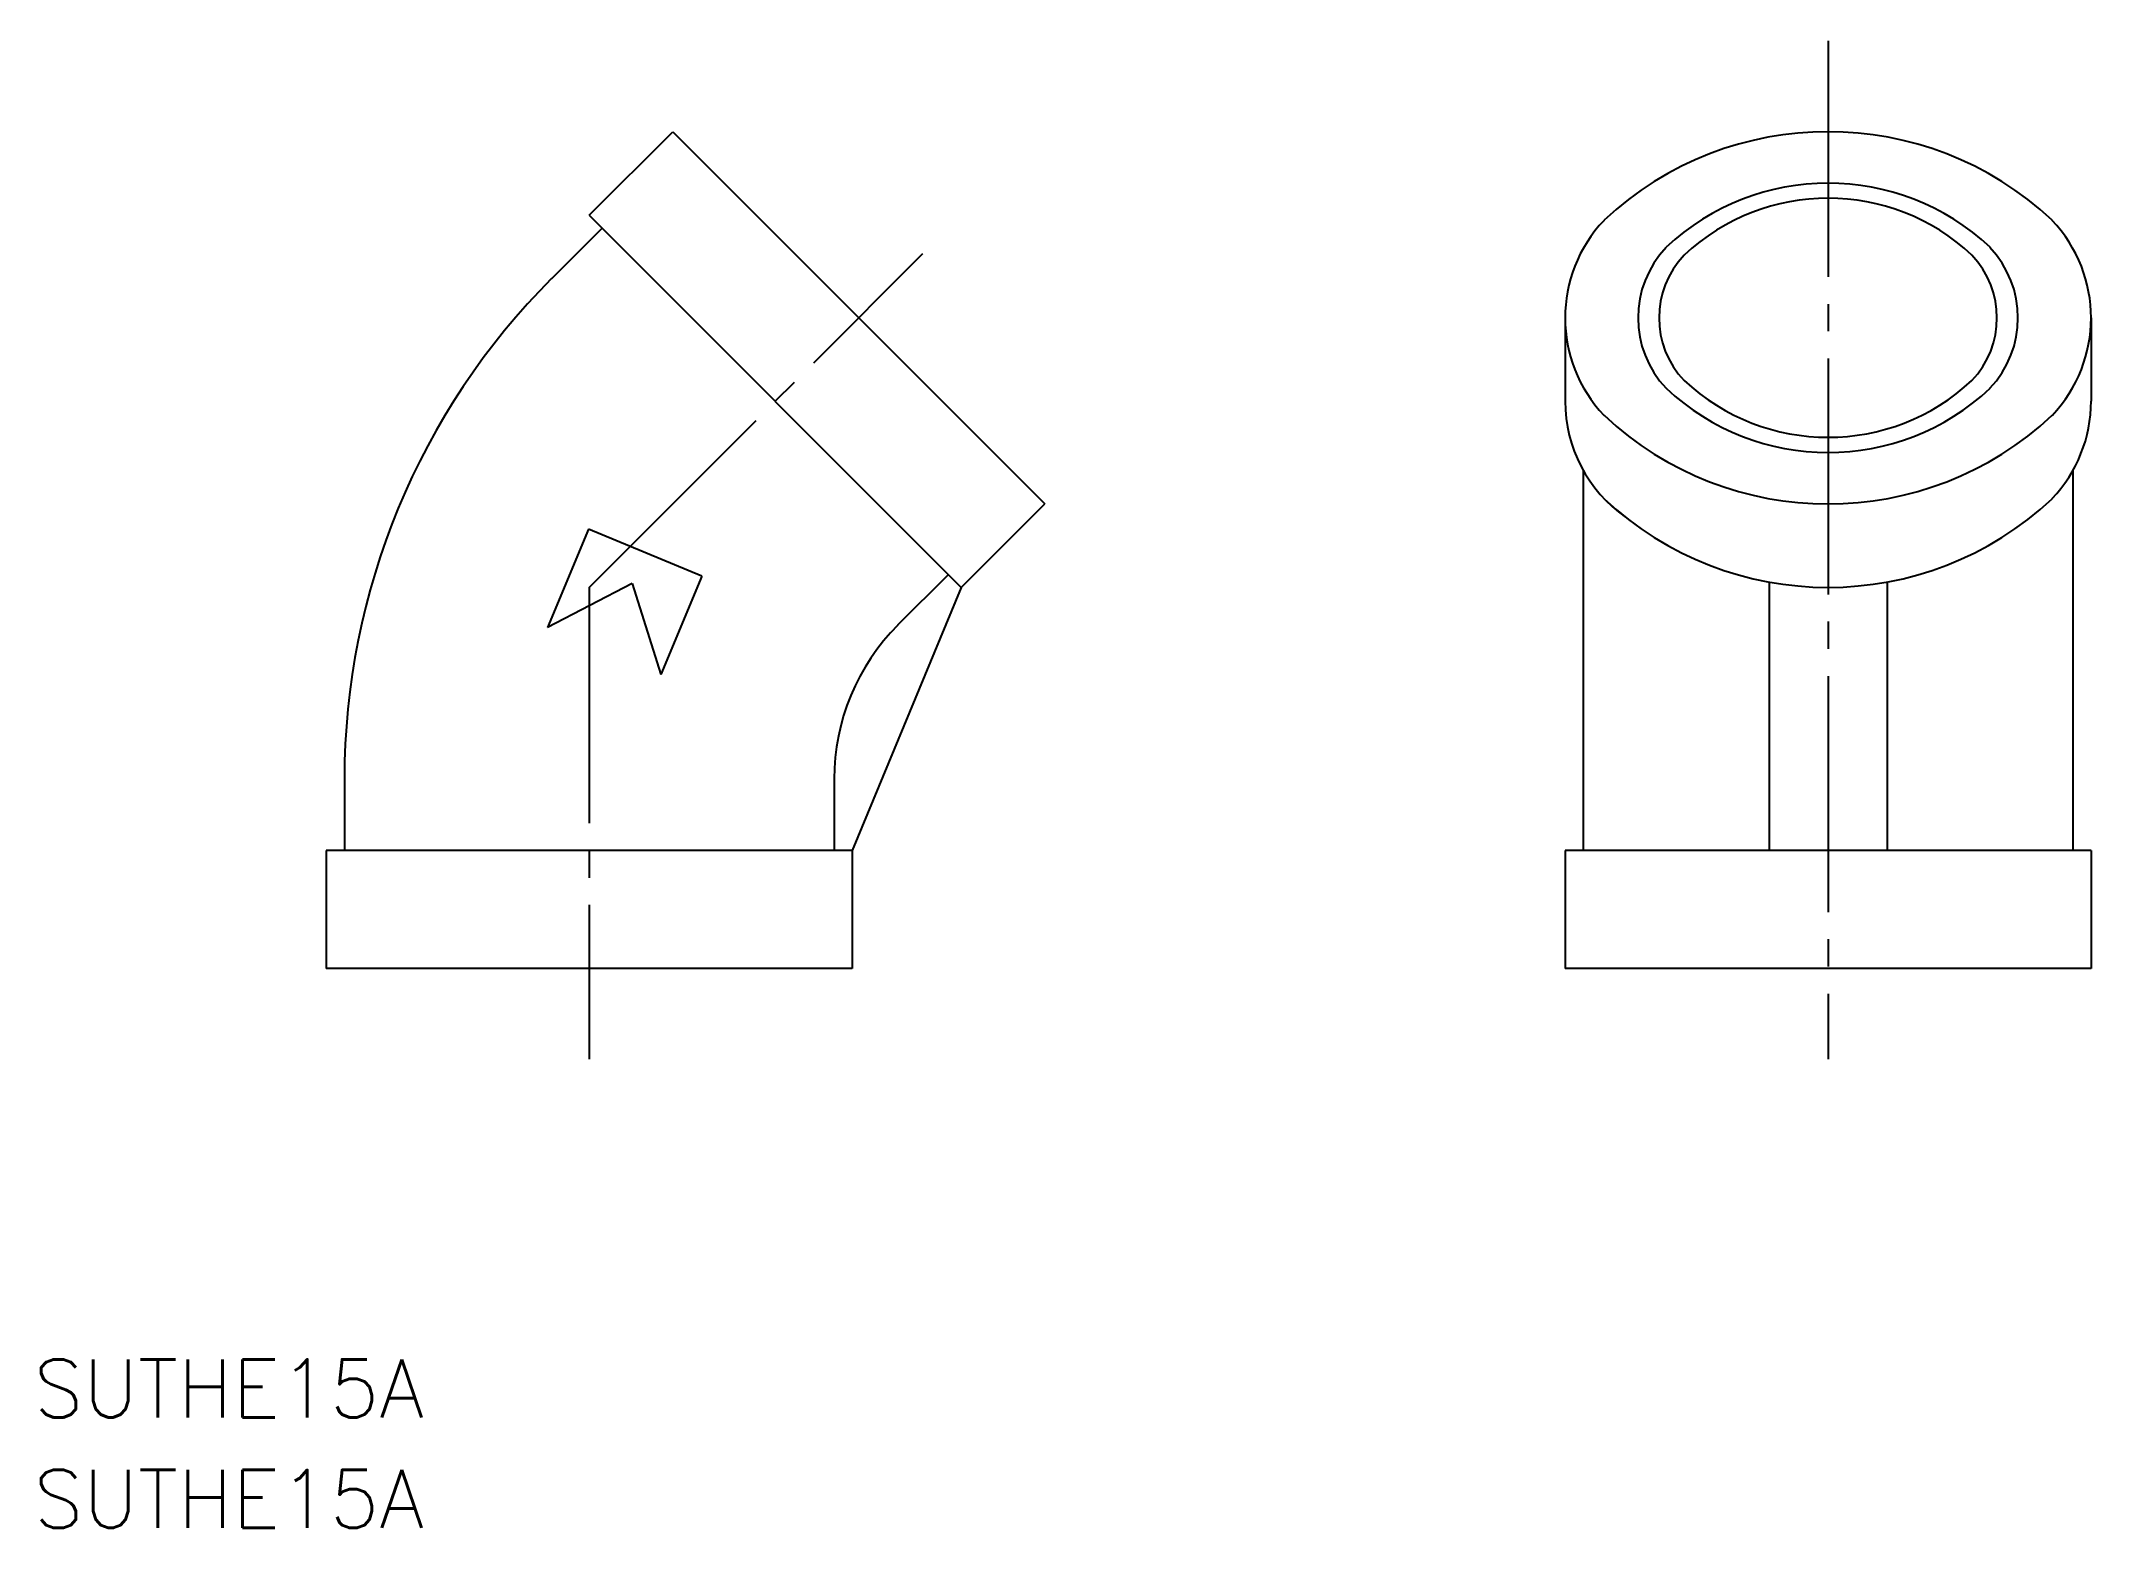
# Model space of a CAD drawing. Extents: x 47 to 160, y 151 to 233.
import ezdxf

# ---------------------------------------------------------------- set-up
doc = ezdxf.new("R2010")
doc.units = 0
doc.linetypes.add('CENTER', pattern=[17.5, 13, -1.5, 1.5, -1.5])
doc.layers.get('0').update_dxf_attribs({"linetype": 'CONTINUOUS'})
doc.layers.add('CENTER', color=1, linetype='CENTER')
doc.styles.get("Standard").update_dxf_attribs({"font": 'txt.shx', "bigfont": '@extfont2.shx'})

msp = doc.modelspace()

# ---------------------------------------------------------------- linework, layer by layer
at = {"color": 7, "linetype": 'CONTINUOUS'}
for p, q in [((77.37, 223.23), (81.97, 227.83)), ((81.97, 227.83), (102.48, 207.32)), ((77.37, 223.23), (97.88, 202.72)), ((75.3, 219.74), (78.08, 222.52)), ((131.17, 217.57), (131.17, 212.98)), ((160.17, 217.57), (160.17, 212.98)), ((132.17, 209.16), (132.17, 188.22)), ((159.17, 209.16), (159.17, 188.22)), ((97.88, 202.72), (102.48, 207.32)), ((77.32, 205.93), (75.06, 200.5)), ((83.57, 203.34), (77.32, 205.93)), ((79.73, 202.93), (75.06, 200.5)), ((79.73, 202.93), (81.31, 197.91)), ((83.57, 203.34), (81.31, 197.91)), ((97.88, 202.72), (91.87, 188.22)), ((94.39, 200.65), (97.17, 203.43)), ((142.42, 203.02), (142.42, 188.22)), ((148.92, 203.02), (148.92, 188.22)), ((63.87, 192.16), (63.87, 188.22)), ((90.87, 192.16), (90.87, 188.22)), ((62.87, 188.22), (62.87, 181.72)), ((91.87, 188.22), (62.87, 188.22)), ((91.87, 188.22), (91.87, 181.72)), ((131.17, 188.22), (131.17, 181.72)), ((160.17, 188.22), (131.17, 188.22)), ((160.17, 188.22), (160.17, 181.72)), ((91.87, 181.72), (62.87, 181.72)), ((160.17, 181.72), (131.17, 181.72))]:
    msp.add_line(p, q, dxfattribs=at)
for centre, radius, start, end in [((145.67, 209.76), 18.07, 46.8679, 133.132), ((145.67, 211.93), 13.06, 46.8677, 133.1323), ((145.67, 212.56), 11.6, 46.8567, 133.1433), ((138.96, 217.57), 7.79, 136.4089, 223.5912), ((152.38, 217.57), 7.79, 316.4089, 43.5912), ((140.82, 217.57), 5.63, 136.4078, 223.5922), ((141.35, 217.57), 5, 136.3719, 223.6281), ((149.98, 217.57), 5, 316.3719, 43.6281), ((150.51, 217.57), 5.63, 316.4078, 43.5922), ((102.87, 192.16), 39, 135, 180), ((145.67, 223.22), 13.06, 226.8677, 313.1323), ((145.67, 222.59), 11.6, 226.8567, 313.1433), ((138.96, 212.98), 7.79, 180, 235.1004), ((152.38, 212.98), 7.79, 316.4089, 0), ((145.67, 225.39), 18.07, 226.8679, 313.132), ((145.67, 220.79), 18.07, 226.8679, 313.132), ((102.87, 192.16), 12, 135, 180)]:
    msp.add_arc(centre, radius, start, end, dxfattribs=at)
at = {"layer": 'CENTER', "color": 1, "linetype": 'CENTER'}
for p, q in [((145.67, 232.83), (145.67, 176.72)), ((77.37, 202.72), (95.76, 221.11)), ((77.37, 202.72), (77.37, 176.72))]:
    msp.add_line(p, q, dxfattribs=at)

# ---------------------------------------------------------------- texts
at = {"color": 7, "linetype": 'CONTINUOUS'}
for p in [(46.73, 156.98), (46.73, 150.89)]:
    msp.add_text('SUTHE15A', height=3.2, dxfattribs=at).set_placement(p)

doc.saveas('drawing.dxf')
